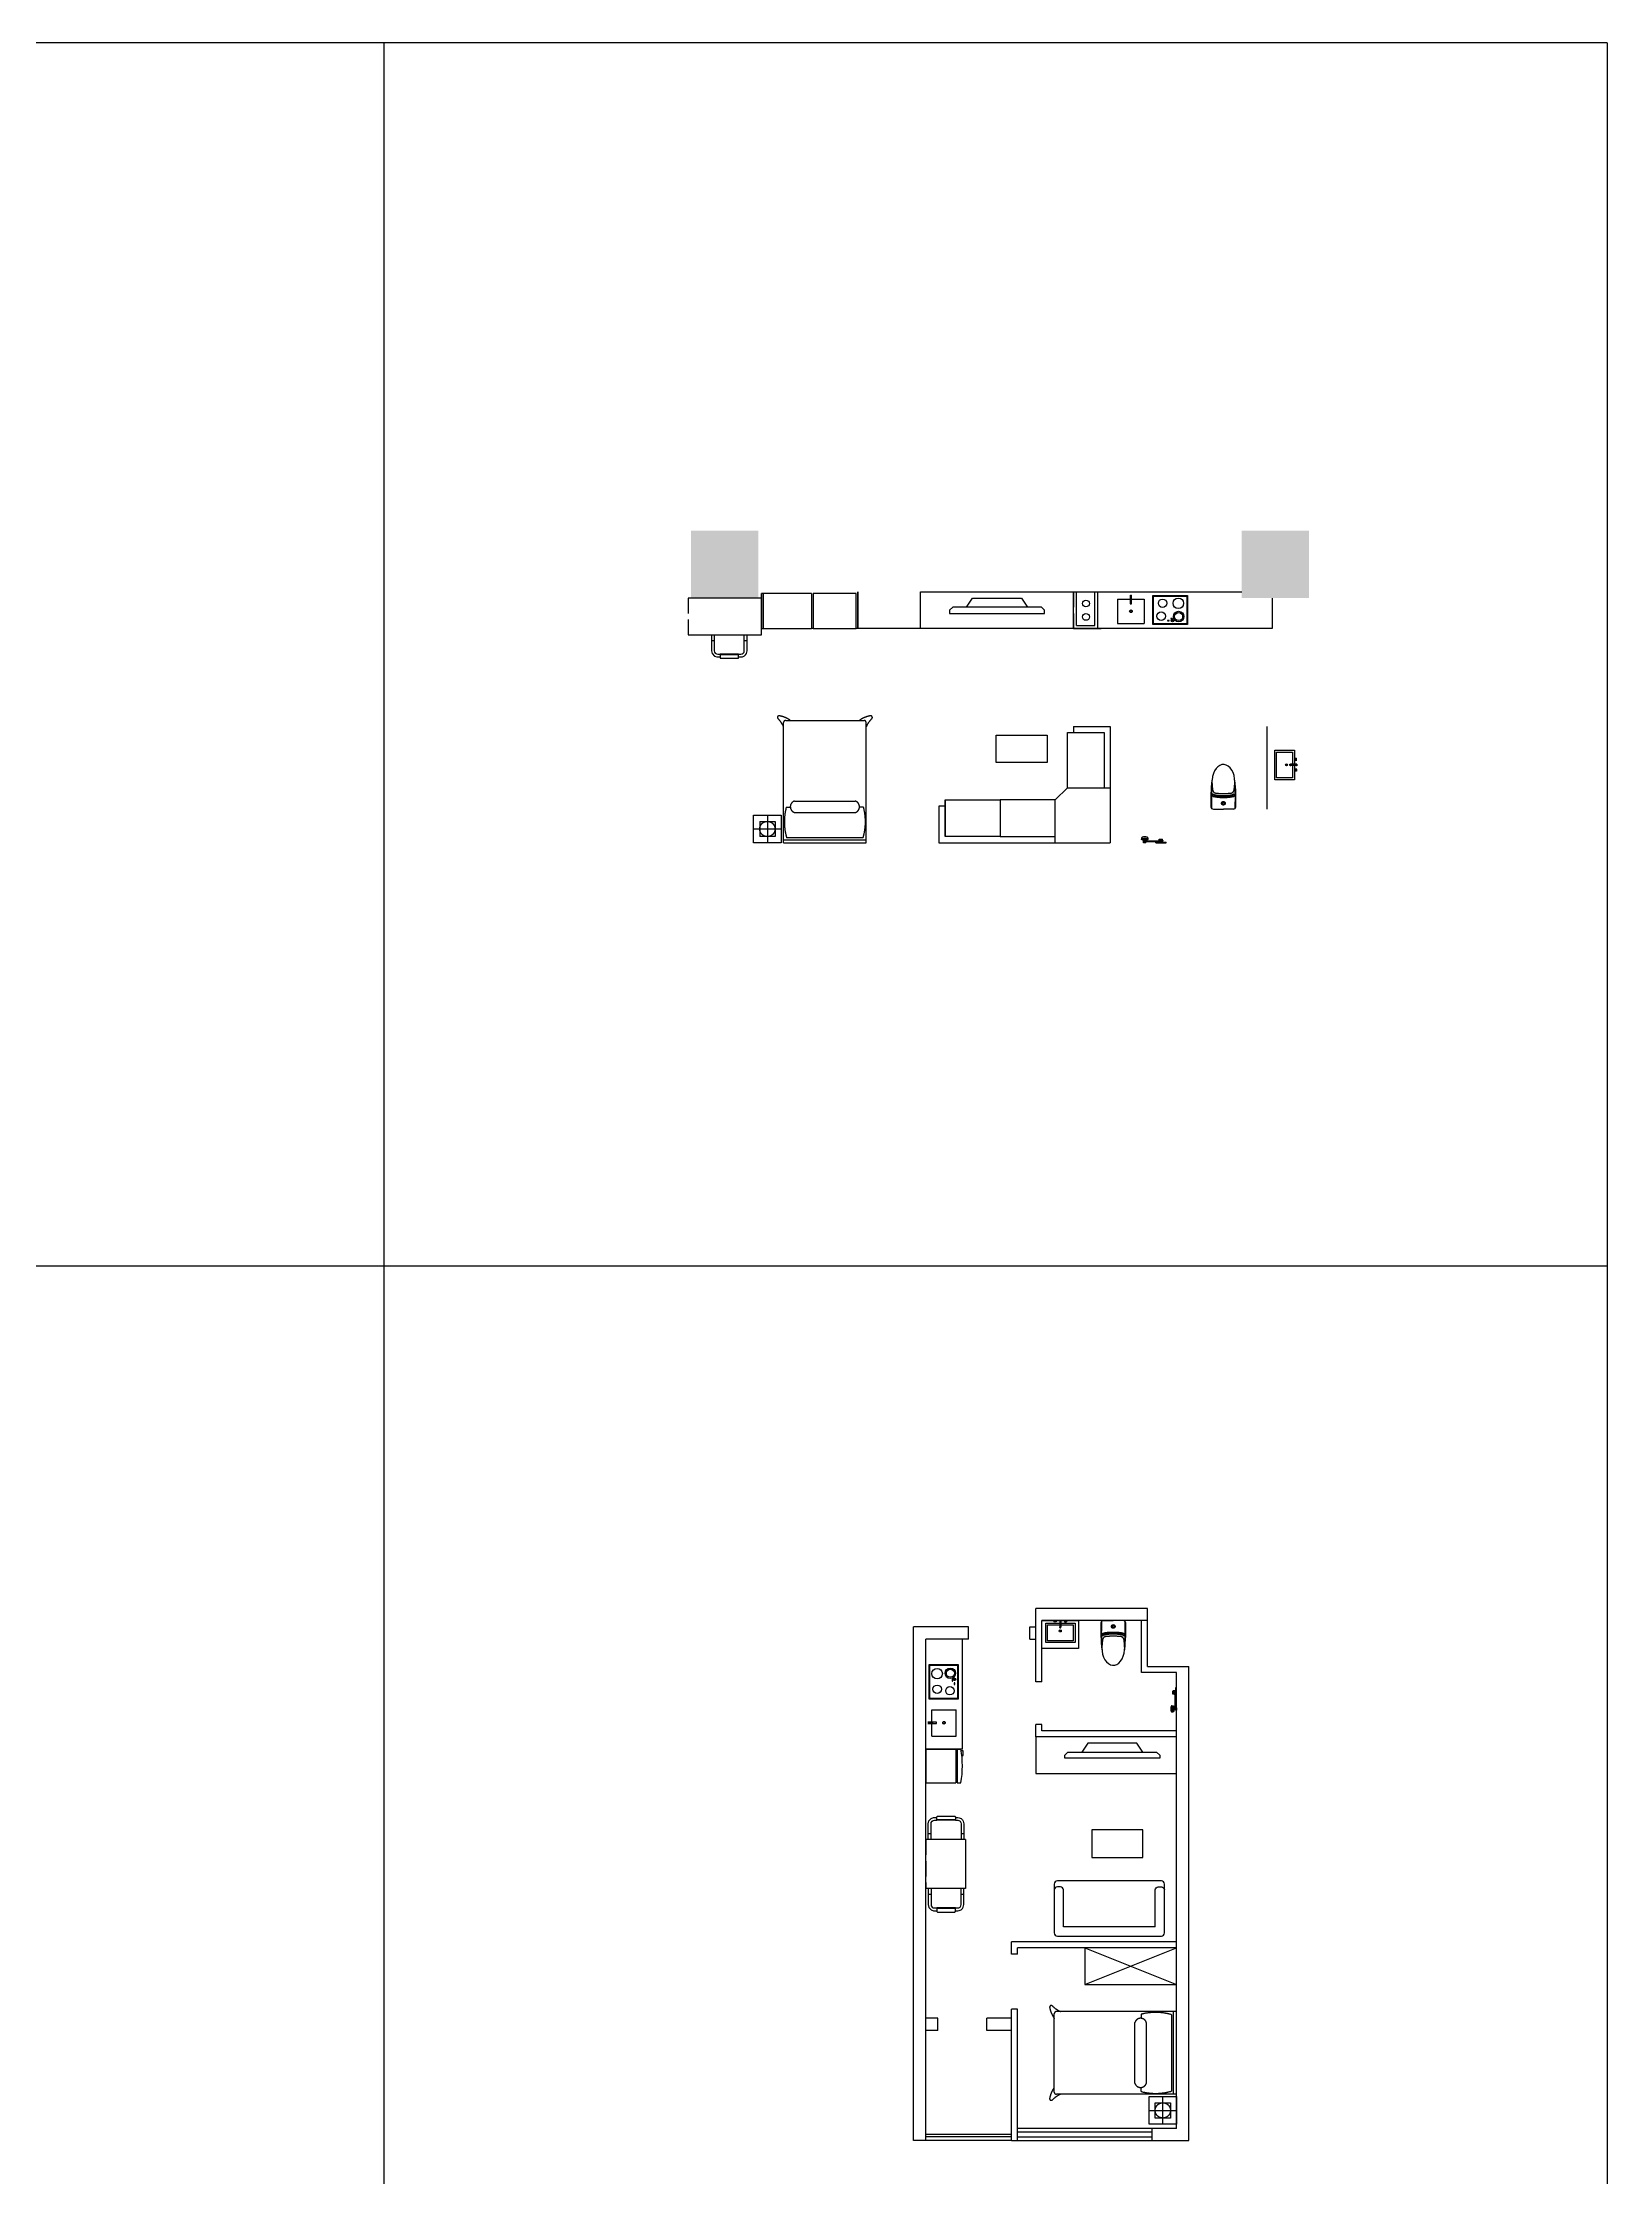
# Model space of a CAD drawing. Extents: x 64524 to 106254978, y -22354 to 20449254.
# Drawn here: x 106229403 to 106254978, y 19852318 to 19887214 of the extents above; entities that cross this region are included whole.
import ezdxf

# ---------------------------------------------------------------- set-up
doc = ezdxf.new("R2010")
doc.units = 0
doc.header["$LTSCALE"] = 1000
doc.header["$MEASUREMENT"] = 0
doc.linetypes.add('DASH', pattern=[0.35, 0.25, -0.1])
doc.layers.get('0').update_dxf_attribs({"color": 255, "linetype": 'CONTINUOUS'})
for name, color, linetype in [('B不可动建筑图层', 6, 'CONTINUOUS'), ('DOOR_FIRE_TEXT', 7, 'CONTINUOUS'), ('J家具', 4, 'CONTINUOUS'), ('K可动模块', 4, 'CONTINUOUS'), ('家具', 134, 'DASH'), ('平面家具', 134, 'DASH')]:
    doc.layers.add(name, color=color, linetype=linetype)
doc.styles.add('DIM_FONT', font='', dxfattribs={"width": 0.8})
doc.styles.add('ROMANS', font='romans.shx', dxfattribs={"width": 0.5})
doc.styles.get("Standard").update_dxf_attribs({"font": '', "width": 0.75})
doc.styles.get('DIM_FONT').set_extended_font_data('FangSong_GB2312')
doc.styles.get('Standard').set_extended_font_data('FangSong_GB2312')

# ---------------------------------------------------------------- blocks, each defined once
blk = doc.blocks.new('dbxc')
for p, q in [((2875121, -626154), (2875121, -625554)), ((2875171, -626104), (2875171, -625554)), ((2875471, -626104), (2875471, -625554)), ((2875521, -626154), (2875521, -625554)), ((2875521, -626154), (2875221, -626154))]:
    blk.add_line(p, q)
at = {"ltscale": 10}
for p, q in [((2875521, -626154), (2875121, -626154)), ((2875471, -626104), (2875171, -626104))]:
    blk.add_line(p, q, dxfattribs=at)
blk = doc.blocks.new('bingxiang1')
for p, q in [((550, 0), (0, 0)), ((0, 0), (0, -495)), ((550, 0), (550, -495)), ((550, -495), (0, -495)), ((550, -516), (0, -516)), ((0, -516), (0, -577)), ((27, -495), (27, -516)), ((446, -591), (446, -612)), ((446, -612), (523, -612)), ((523, -495), (523, -516)), ((523, -612), (523, -581)), ((550, -516), (550, -577))]:
    blk.add_line(p, q)
blk.add_arc((275, 1056), 1656, 260.4416, 279.5584)
blk = doc.blocks.new('床')
at = {"layer": 'J家具', "linetype": 'DASH', "ltscale": 150}
for p, q in [((106061900, 19878614), (106061900, 19877709)), ((106063250, 19878614), (106061900, 19878614)), ((106063250, 19878564), (106061900, 19878564)), ((106063250, 19878614), (106063250, 19877930)), ((106063290, 19878164), (106063290, 19878614)), ((106063290, 19878614), (106063740, 19878614)), ((106063740, 19878614), (106063740, 19878164)), ((106063250, 19877930), (106063250, 19876716)), ((106063740, 19878164), (106063290, 19878164)), ((106061900, 19877714), (106061900, 19876716)), ((106061900, 19876716), (106061900, 19876649)), ((106062010, 19876614), (106061935, 19876614)), ((106063140, 19876614), (106062010, 19876614)), ((106063215, 19876614), (106063140, 19876614)), ((106063250, 19876716), (106063250, 19876649))]:
    blk.add_line(p, q, dxfattribs=at)
at = {"layer": 'J家具', "color": 251, "linetype": 'DASH', "ltscale": 150}
for p, q in [((106063515, 19878164), (106063515, 19878614)), ((106061950, 19878533), (106063200, 19878533)), ((106063740, 19878389), (106063290, 19878389)), ((106063390, 19878264), (106063390, 19878514)), ((106063390, 19878514), (106063640, 19878514)), ((106063640, 19878264), (106063390, 19878264)), ((106063640, 19878514), (106063640, 19878264)), ((106061943, 19878035), (106062010, 19878035)), ((106063072, 19878120), (106062078, 19878120)), ((106062169, 19877932), (106062078, 19877932)), ((106063072, 19877932), (106062078, 19877932)), ((106063207, 19878035), (106063140, 19878035))]:
    blk.add_line(p, q, dxfattribs=at)
blk.add_circle((106063515, 19878389), 125, dxfattribs=at)
for centre, radius, start, end in [((106062849, 19878271), 936, 163.7614, 194.6385), ((106062301, 19878271), 936, 345.3615, 16.2386), ((106062108, 19878026), 98.8, 107.9551, 252.0449), ((106063041, 19878026), 98.8, 287.9551, 72.0449)]:
    blk.add_arc(centre, radius, start, end, dxfattribs=at)
at = {"layer": 'J家具', "linetype": 'DASH', "ltscale": 150}
for centre, radius, start, end in [((106061826, 19876565), 26.4, 134.4254, 280.1236), ((106061501, 19876896), 437, 314.4254, 335.7104), ((106061751, 19876985), 453, 280.1236, 304.9237), ((106061935, 19876649), 35, 180, 270), ((106061935, 19876649), 35, 180, 270), ((106063399, 19876985), 453, 235.0763, 259.8764), ((106063215, 19876649), 35, 270, 0), ((106063215, 19876649), 35, 270, 0), ((106063649, 19876896), 437, 204.2896, 225.5746), ((106063324, 19876565), 26.4, 259.8764, 45.5746)]:
    blk.add_arc(centre, radius, start, end, dxfattribs=at)
blk = doc.blocks.new('厨具')
at = {"layer": 'J家具'}
for p, q in [((106067612, 19875019, -1), (106067623, 19875008, 3)), ((106067854, 19874956, 1), (106067854, 19874964, 1)), ((106067868, 19874921, 1), (106067868, 19874929, 1)), ((106067925, 19874956, 1), (106067925, 19874964, 1)), ((106068177, 19875019, -1), (106068166, 19875008, 3)), ((106067623, 19874557, 3), (106067612, 19874546, 0)), ((106068177, 19874546, 0), (106068166, 19874557, 3))]:
    blk.add_line(p, q, dxfattribs=at)
at = {"layer": 'J家具', "elevation": 1}
for points in [[(106067842, 19874956), (106067866, 19874956, 0.414214), (106067869, 19874959), (106067869, 19874961, 0.414214), (106067866, 19874964), (106067842, 19874964, 0.414214), (106067840, 19874961), (106067840, 19874959, 0.414214)], [(106067856, 19874921), (106067880, 19874921, 0.414214), (106067883, 19874924), (106067883, 19874926, 0.414214), (106067880, 19874929), (106067856, 19874929, 0.414214), (106067853, 19874926), (106067853, 19874924, 0.414214)], [(106067913, 19874956), (106067937, 19874956, 0.414214), (106067940, 19874959), (106067940, 19874961, 0.414214), (106067937, 19874964), (106067913, 19874964, 0.414214), (106067910, 19874961), (106067910, 19874959, 0.414214)]]:
    blk.add_lwpolyline(points, format="xyb", close=True, dxfattribs=at)
at = {"layer": 'J家具', "elevation": -1}
for points in [[(106068781, 19874586), (106068781, 19874986), (106068350, 19874986)], [(106068781, 19874586), (106068350, 19874586), (106068350, 19874986)], [(106068576, 19874667), (106068554, 19874667), (106068554, 19874666)], [(106068554, 19874667), (106068554, 19874666)], [(106068554, 19874666), (106068554, 19874525)], [(106068576, 19874667), (106068577, 19874667), (106068577, 19874666)], [(106068577, 19874525), (106068577, 19874666)]]:
    blk.add_lwpolyline(points, dxfattribs=at)
for points in [[(106068586, 19874787), (106068584, 19874779), (106068579, 19874772), (106068575, 19874769), (106068570, 19874766), (106068565, 19874766), (106068561, 19874766), (106068556, 19874768), (106068552, 19874770), (106068549, 19874774), (106068546, 19874779), (106068545, 19874787), (106068546, 19874794), (106068550, 19874801), (106068557, 19874805), (106068565, 19874807), (106068573, 19874805), (106068579, 19874801), (106068584, 19874794)], [(106068582, 19874787), (106068579, 19874778), (106068574, 19874772), (106068565, 19874770), (106068557, 19874772), (106068550, 19874778), (106068548, 19874787), (106068550, 19874794), (106068557, 19874801), (106068565, 19874803), (106068574, 19874801), (106068579, 19874794)], [(106068557, 19874604), (106068557, 19874527), (106068573, 19874527), (106068573, 19874604)]]:
    blk.add_lwpolyline(points, close=True, dxfattribs=at)
at = {"layer": 'J家具'}
for centre, radius in [((106067755, 19874891, 611), 86.2), ((106067761, 19874675, 611), 86.2), ((106067755, 19874891, 611), 65.5), ((106067855, 19874961, 1), 20.3), ((106067855, 19874961, 1), 17.5), ((106068017, 19874675, 611), 69.4), ((106068040, 19874884, 611), 69.4)]:
    blk.add_circle(centre, radius, dxfattribs=at)
for points in [[(106067612, 19875019, -1), (106068177, 19875019, -1), (106068177, 19874546, 0), (106067612, 19874546, 0)], [(106067623, 19875008, 3), (106068166, 19875008, 1), (106068166, 19874557, 1), (106067623, 19874557, 3)]]:
    blk.add_3dface(points, dxfattribs=at)
at = {"layer": 'J家具', "char_height": 9.2, "width": 11.96, "attachment_point": 3, "rotation": 180, "style": 'ROMANS'}
for s, insert in [('-', (106067845, 19874955, 1)), ('+', (106067858, 19874955, 1)), ('-', (106067858, 19874921, 1)), ('+', (106067872, 19874921, 1)), ('-', (106067915, 19874955, 1)), ('+', (106067929, 19874955, 1))]:
    blk.add_mtext(s, dxfattribs=dict(at, insert=insert))
blk = doc.blocks.new('马桶')
at = {"layer": 'J家具'}
for p in [(106068925, 19878064), (106069252, 19878064)]:
    blk.add_line(p, (106069088, 19878064), dxfattribs=at)
at = {"layer": 'J家具', "color": 251, "linetype": 'DASH', "ltscale": 150}
for radius in [29.6, 16.1]:
    blk.add_circle((106069088, 19877968), radius, dxfattribs=at)
at = {"layer": 'J家具'}
for centre, radius, start, end in [((106071460, 19877909), 2577, 177.4001, 187.1336), ((106068925, 19878024), 40, 90, 177.4001), ((106069252, 19878024), 40, 2.5999, 90), ((106066717, 19877909), 2577, 352.8664, 2.5999)]:
    blk.add_arc(centre, radius, start, end, dxfattribs=at)
at = {"layer": 'J家具', "color": 251, "linetype": 'DASH', "ltscale": 150}
for centre, radius, start, end in [((106073205, 19877867), 4312, 177.5288, 183.6994), ((106068912, 19877862), 18.8, 174.0685, 287.6407), ((106068910, 19877871), 18.2, 203.5276, 286.6187), ((106069065, 19877270), 602, 87.7467, 104.3815), ((106069065, 19877270), 592, 87.7467, 104.3815), ((106069065, 19877290), 552, 87.5425, 104.3815), ((106069112, 19877270), 602, 75.6185, 92.2533), ((106069112, 19877290), 552, 75.6185, 92.4575), ((106069112, 19877270), 592, 75.6185, 92.2533), ((106069265, 19877862), 18.8, 252.3593, 5.9315), ((106069267, 19877871), 18.2, 253.3813, 336.4724), ((106064972, 19877867), 4312, 356.3006, 2.4712), ((106068916, 19877846), 24.1, 198.0596, 297.7967), ((106070002, 19877595), 1100, 171.703, 180.3481), ((106068973, 19877743), 60, 95.3921, 169.5299), ((106069097, 19876431), 1378, 90.3409, 95.3921), ((106069080, 19876431), 1378, 84.6079, 89.6591), ((106069204, 19877743), 60, 10.4701, 84.6079), ((106069260, 19877846), 24.1, 242.2033, 341.9404), ((106068175, 19877595), 1100, 359.6519, 8.297)]:
    blk.add_arc(centre, radius, start, end, dxfattribs=at)
at = {"layer": 'J家具'}
blk.add_ellipse((106069088, 19877623), major_axis=(0, 289), ratio=0.648116, start_param=1.570796, end_param=4.592942, dxfattribs=at)
blk = doc.blocks.new('淋浴')
at = {"layer": 'J家具', "linetype": 'DASH', "ltscale": 150, "extrusion": (-1.36181e-08, 7.05684e-19, 1)}
for p, q in [((106067686, 19878614, 0), (106067686, 19878604, 0)), ((106067856, 19878614, 0), (106067686, 19878614, 0)), ((106067856, 19878604, 0), (106067686, 19878604, 0)), ((106067739, 19878612, 0), (106067741, 19878614, 0)), ((106067739, 19878612, 0), (106067739, 19878575, 0)), ((106067741, 19878573, 0), (106067739, 19878575, 0)), ((106067801, 19878614, 0), (106067741, 19878614, 0)), ((106067801, 19878573, 0), (106067741, 19878573, 0)), ((106067744, 19878591, 0), (106067743, 19878590, 0)), ((106067743, 19878590, 0), (106067743, 19878556, 0)), ((106067744, 19878555, 0), (106067743, 19878556, 0)), ((106067797, 19878591, 0), (106067744, 19878591, 0)), ((106067797, 19878555, 0), (106067744, 19878555, 0)), ((106067745, 19878591, 0), (106067745, 19878602, 0)), ((106067755, 19878590, 0), (106067756, 19878591, 0)), ((106067755, 19878590, 0), (106067755, 19878562, 0)), ((106067756, 19878561, 0), (106067755, 19878562, 0)), ((106067785, 19878591, 0), (106067756, 19878591, 0)), ((106067785, 19878561, 0), (106067756, 19878561, 0)), ((106067757, 19878593, 0), (106067757, 19878602, 0)), ((106067784, 19878593, 0), (106067757, 19878593, 0)), ((106067758, 19878591, 0), (106067758, 19878593, 0)), ((106067783, 19878591, 0), (106067783, 19878593, 0)), ((106067784, 19878593, 0), (106067784, 19878602, 0)), ((106067785, 19878591, 0), (106067786, 19878590, 0)), ((106067786, 19878562, 0), (106067785, 19878561, 0)), ((106067786, 19878590, 0), (106067786, 19878562, 0)), ((106067796, 19878591, 0), (106067796, 19878602, 0)), ((106067797, 19878591, 0), (106067798, 19878590, 0)), ((106067798, 19878556, 0), (106067797, 19878555, 0)), ((106067798, 19878590, 0), (106067798, 19878556, 0)), ((106067801, 19878614, 0), (106067803, 19878612, 0)), ((106067803, 19878575, 0), (106067801, 19878573, 0)), ((106067803, 19878612, 0), (106067803, 19878575, 0)), ((106067856, 19878614, 0), (106067856, 19878604, 0))]:
    blk.add_line(p, q, dxfattribs=at)
at = {"layer": 'J家具', "linetype": 'DASH', "ltscale": 150, "extrusion": (-1.36181e-08, 7.05684e-19, 1), "elevation": -1}
for points in [[(106067856, 19878604), (106067792, 19878602), (106067737, 19878602), (106067686, 19878604)], [(106067803, 19878597), (106068022, 19878597)], [(106067803, 19878587), (106068022, 19878587)], [(106067986, 19878534), (106067986, 19878557)], [(106068018, 19878614), (106068019, 19878574)], [(106068018, 19878614), (106068055, 19878614)], [(106068022, 19878597), (106068022, 19878572)], [(106068027, 19878564), (106068025, 19878562)], [(106068046, 19878564), (106068048, 19878562)], [(106068050, 19878597), (106068050, 19878572)], [(106068055, 19878614), (106068054, 19878574)], [(106068086, 19878534), (106068086, 19878557)]]:
    blk.add_lwpolyline(points, dxfattribs=at)
at = {"layer": 'J家具', "linetype": 'DASH', "ltscale": 150, "extrusion": (-1.36181e-08, 7.05684e-19, 1)}
for centre, radius, start, end in [((106068036, 19878574, -1), 17.3, 180, 227.216), ((106068036, 19878574, -1), 15.3, 312.784, 227.216), ((106068036, 19878574, -1), 14.3, 312.784, 227.216), ((106068036, 19878597, -1), 14, 357.7558, 180), ((106068036, 19878574, -1), 17.3, 312.784, 0)]:
    blk.add_arc(centre, radius, start, end, dxfattribs=at)
for centre, start_param, end_param in [((106068036, 19878557, 0), 4.712389, 10.995574), ((106068036, 19878534, 0), 0, 3.141593)]:
    blk.add_ellipse(centre, major_axis=(-50, 0, 0), ratio=0.298895, start_param=start_param, end_param=end_param, dxfattribs=at)
at = {"layer": 'J家具', "linetype": 'DASH', "ltscale": 150, "extrusion": (1.36181e-08, -7.05684e-19, -1)}
blk.add_ellipse((106068036, 19878558, 0), major_axis=(-42.9, 0, 0), ratio=0.257242, start_param=-1.570796, end_param=4.712389, dxfattribs=at)
blk = doc.blocks.new('台盆')
at = {"layer": 'J家具', "extrusion": (-7.05685e-19, -1.36181e-08, 1)}
for p, q in [((106070284, 19877492, 0), (106070268, 19877492, 0)), ((106070268, 19877457, 0), (106070268, 19877492, 0)), ((106070284, 19877457, 0), (106070284, 19877492, 0)), ((106070177, 19877398, 0), (106070187, 19877399, 0)), ((106070177, 19877380, 0), (106070187, 19877379, 0)), ((106070281, 19877399, 0), (106070189, 19877399, 0)), ((106070281, 19877378, 0), (106070189, 19877378, 0)), ((106070284, 19877457, 0), (106070268, 19877457, 0)), ((106070284, 19877320, 0), (106070268, 19877320, 0)), ((106070268, 19877320, 0), (106070268, 19877286, 0)), ((106070284, 19877286, 0), (106070268, 19877286, 0)), ((106070281, 19877402, 0), (106070281, 19877375, 0)), ((106070288, 19877402, 0), (106070281, 19877402, 0)), ((106070288, 19877375, 0), (106070281, 19877375, 0)), ((106070288, 19877488, 0), (106070284, 19877488, 0)), ((106070288, 19877461, 0), (106070284, 19877461, 0)), ((106070284, 19877320, 0), (106070284, 19877286, 0)), ((106070288, 19877317, 0), (106070284, 19877317, 0)), ((106070288, 19877289, 0), (106070284, 19877289, 0)), ((106070285, 19877402, 0), (106070285, 19877375, 0)), ((106070288, 19877402, 0), (106070288, 19877375, 0))]:
    blk.add_line(p, q, dxfattribs=at)
at = {"layer": 'J家具', "extrusion": (-7.05685e-19, -1.36181e-08, 1), "elevation": 0}
for points in [[(106070249, 19877378), (106070249, 19877147), (106069930, 19877147), (106069930, 19877627), (106070249, 19877627), (106070249, 19877399)], [(106070219, 19877378), (106070219, 19877177), (106069960, 19877177), (106069960, 19877597), (106070219, 19877597), (106070219, 19877399)]]:
    blk.add_lwpolyline(points, dxfattribs=at)
at = {"layer": 'J家具', "extrusion": (-7.05685e-19, -1.36181e-08, 1)}
for radius in [16.9, 12.3, 10.3]:
    blk.add_circle((106070120, 19877389, 0), radius, dxfattribs=at)
for centre, radius, start, end in [((106070179, 19877389, 0), 8.91, 97.6621, 262.3376), ((106070189, 19877389, 0), 10.3, 89.9998, 269.9998)]:
    blk.add_arc(centre, radius, start, end, dxfattribs=at)
blk = doc.blocks.new('椅子')
at = {"layer": 'DOOR_FIRE_TEXT', "color": 4, "linetype": 'ByBlock', "extrusion": (7.05687e-19, 1.36181e-08, 1)}
for p, q in [((106083564, 19878808), (106083564, 19878546, 0)), ((106083564, 19878546, 0), (106083574, 19878501, 0)), ((106084135, 19878504, 0), (106084144, 19878546, 0)), ((106084144, 19878546, 0), (106084144, 19878808)), ((106083574, 19878501, 0), (106083611, 19878460, 0)), ((106083611, 19878460, 0), (106083649, 19878446, 0)), ((106083649, 19878446, 0), (106083703, 19878446, 0)), ((106083703, 19878446, 0), (106083703, 19878435, 0)), ((106083703, 19878435, 0), (106083706, 19878427, 0)), ((106083706, 19878427, 0), (106083713, 19878425, 0)), ((106083713, 19878425, 0), (106083996, 19878425, 0)), ((106083996, 19878425, 0), (106084003, 19878427, 0)), ((106084003, 19878427, 0), (106084006, 19878435, 0)), ((106084006, 19878435, 0), (106084006, 19878446, 0)), ((106084006, 19878446, 0), (106084044, 19878446, 0)), ((106084044, 19878446, 0), (106084070, 19878449, 0)), ((106084070, 19878449, 0), (106084101, 19878463, 0)), ((106084101, 19878463, 0), (106084121, 19878482, 0)), ((106084121, 19878482, 0), (106084135, 19878504, 0))]:
    blk.add_line(p, q, dxfattribs=at)
at = {"layer": 'K可动模块', "extrusion": (7.05687e-19, 1.36181e-08, 1)}
blk.add_line((106084006, 19878491, 0), (106083703, 19878491, 0), dxfattribs=at)
at = {"layer": 'K可动模块', "extrusion": (7.05687e-19, 1.36181e-08, 1), "elevation": 0}
for points in [[(106083609, 19878710), (106083564, 19878710)], [(106084144, 19878710), (106084099, 19878710)]]:
    blk.add_lwpolyline(points, dxfattribs=at)
for points in [[(106083609, 19878808), (106083609, 19878546, 0.414214), (106083664, 19878491), (106083703, 19878491)], [(106084006, 19878491), (106084044, 19878491, 0.414214), (106084099, 19878546), (106084099, 19878808)]]:
    blk.add_lwpolyline(points, format="xyb", dxfattribs=at)
blk.add_lwpolyline([(106083996, 19878481), (106083713, 19878481, 0.414214), (106083703, 19878471), (106083703, 19878435, 0.414214), (106083713, 19878425), (106083996, 19878425, 0.414214), (106084006, 19878435), (106084006, 19878471, 0.414214)], format="xyb", close=True, dxfattribs=at)
blk = doc.blocks.new('沙发')
at = {"layer": 'J家具', "extrusion": (1.12917e-07, -2.4151e-06, 1)}
blk.add_line((106086647, 19877458, 0), (106086647, 19875958, 0), dxfattribs=at)
at = {"layer": 'J家具', "extrusion": (1.12917e-07, -2.4151e-06, 1), "elevation": -36}
blk.add_lwpolyline([(106085947, 19877608, 0.414214), (106085897, 19877558), (106085897, 19875858, 0.414214), (106085947, 19875808), (106086747, 19875808, 0.414214), (106086797, 19875858), (106086797, 19877558, 0.414214), (106086747, 19877608)], format="xyb", close=True, dxfattribs=at)
at = {"layer": 'J家具', "extrusion": (1.12945e-07, 2.4151e-06, 1), "elevation": 60}
blk.add_lwpolyline([(106086647, 19877458), (106086044, 19877458, -0.414214), (106085994, 19877508), (106085994, 19877558, -0.414214), (106086044, 19877608)], format="xyb", dxfattribs=at)
at = {"layer": 'J家具'}
blk.add_lwpolyline([(106085063, 19876421), (106085512, 19876421), (106085512, 19877257), (106085063, 19877257)], close=True, dxfattribs=at)
at = {"layer": 'J家具', "extrusion": (1.12917e-07, -2.4151e-06, 1), "elevation": -36}
blk.add_lwpolyline([(106086647, 19875958), (106086044, 19875958, 0.414214), (106085994, 19875908), (106085994, 19875858, 0.414214), (106086044, 19875808)], format="xyb", dxfattribs=at)

msp = doc.modelspace()

# ---------------------------------------------------------------- linework, layer by layer
at = {"linetype": 'Continuous'}
for p, q in [((106254978, 19887214), (106054978, 19887214)), ((106234978, 19887214), (106234978, 19827214)), ((106254978, 19887214), (106254978, 19827214)), ((106254978, 19867214), (106054978, 19867214))]:
    msp.add_line(p, q, dxfattribs=at)
msp.add_line((106249502, 19877635), (106249202, 19877635))
at = {"layer": 'B不可动建筑图层', "color": 6}
for p, q in [((106245636, 19860418), (106245636, 19861618)), ((106247461, 19861618), (106245636, 19861618)), ((106247461, 19861418), (106247461, 19861618)), ((106244536, 19861318), (106243636, 19861318)), ((106243636, 19852918), (106243636, 19861318)), ((106244536, 19861118), (106243836, 19861118)), ((106243836, 19852918), (106243836, 19861118)), ((106244536, 19861118), (106244536, 19861318)), ((106245536, 19861318), (106245636, 19861318)), ((106245536, 19861118), (106245536, 19861318)), ((106245536, 19861118), (106245636, 19861118)), ((106245736, 19860418), (106245736, 19861418)), ((106247461, 19861418), (106245736, 19861418)), ((106247361, 19860568), (106247361, 19861418)), ((106247461, 19860668), (106247461, 19861418)), ((106245736, 19860418), (106245636, 19860418)), ((106247936, 19860568), (106247361, 19860568)), ((106247461, 19860668), (106248136, 19860668)), ((106247936, 19853118), (106247936, 19860568)), ((106248136, 19852918), (106248136, 19860668)), ((106245736, 19859718), (106245636, 19859718)), ((106245636, 19859518), (106245636, 19859718)), ((106245736, 19859618), (106245736, 19859718)), ((106247936, 19859518), (106245636, 19859518)), ((106247936, 19859618), (106245736, 19859618)), ((106245236, 19855968), (106245236, 19856168)), ((106247936, 19856168), (106245236, 19856168)), ((106245336, 19855968), (106245236, 19855968)), ((106245336, 19855968), (106245336, 19856068)), ((106247936, 19856068), (106245336, 19856068)), ((106244036, 19854918), (106243836, 19854918)), ((106244036, 19854718), (106244036, 19854918)), ((106244836, 19854718), (106244836, 19854918)), ((106245236, 19854918), (106244836, 19854918)), ((106245336, 19855068), (106245236, 19855068)), ((106245236, 19852918), (106245236, 19855068)), ((106245336, 19852918), (106245336, 19855068)), ((106244036, 19854718), (106243836, 19854718)), ((106245236, 19854718), (106244836, 19854718)), ((106247536, 19853118), (106245336, 19853118)), ((106247536, 19852918), (106247536, 19853118)), ((106247936, 19853118), (106247536, 19853118)), ((106243836, 19852918), (106243636, 19852918)), ((106245236, 19853018), (106243836, 19853018)), ((106245236, 19852978), (106243836, 19852978)), ((106245236, 19852918), (106243836, 19852918)), ((106245236, 19852918), (106245336, 19852918)), ((106247536, 19853058), (106245336, 19853058)), ((106245336, 19852978), (106247536, 19852978)), ((106245336, 19852918), (106247536, 19852918)), ((106247536, 19852918), (106248136, 19852918))]:
    msp.add_line(p, q, dxfattribs=at)
for centre in [(106246456, 19878046), (106246456, 19877826)]:
    msp.add_circle(centre, 55, dxfattribs=at)
for points in [[(106239999, 19878135), (106241099, 19878135), (106239999, 19879235), (106241099, 19879235)], [(106248999, 19878135), (106250099, 19878135), (106248999, 19879235), (106250099, 19879235)]]:
    msp.add_solid(points, dxfattribs=at)
at = {"layer": 'DOOR_FIRE_TEXT', "color": 4, "linetype": 'ByBlock', "extrusion": (7.05697e-19, 1.36181e-08, 1)}
for p, q in [((106240336, 19877535), (106240336, 19877273, 0)), ((106240916, 19877273, 0), (106240916, 19877535)), ((106240336, 19877273, 0), (106240345, 19877228, 0)), ((106240345, 19877228, 0), (106240383, 19877187, 0)), ((106240383, 19877187, 0), (106240421, 19877173, 0)), ((106240421, 19877173, 0), (106240474, 19877173, 0)), ((106240474, 19877173, 0), (106240474, 19877162, 0)), ((106240474, 19877162, 0), (106240477, 19877155, 0)), ((106240477, 19877155, 0), (106240484, 19877152, 0)), ((106240484, 19877152, 0), (106240768, 19877152, 0)), ((106240768, 19877152, 0), (106240775, 19877155, 0)), ((106240775, 19877155, 0), (106240778, 19877162, 0)), ((106240778, 19877162, 0), (106240778, 19877173, 0)), ((106240778, 19877173, 0), (106240816, 19877173, 0)), ((106240816, 19877173, 0), (106240842, 19877176, 0)), ((106240842, 19877176, 0), (106240873, 19877190, 0)), ((106240873, 19877190, 0), (106240892, 19877209, 0)), ((106240892, 19877209, 0), (106240906, 19877231, 0)), ((106240906, 19877231, 0), (106240916, 19877273, 0))]:
    msp.add_line(p, q, dxfattribs=at)
at = {"layer": 'J家具', "linetype": 'DASH', "ltscale": 150}
for p, q in [((106241972, 19878210), (106241152, 19878210)), ((106241152, 19878210), (106241152, 19877635)), ((106241152, 19877635), (106241152, 19878210)), ((106241177, 19878210), (106241177, 19877635)), ((106241972, 19878210), (106241972, 19877635)), ((106242702, 19878210), (106241997, 19878210)), ((106241997, 19878210), (106241997, 19877635)), ((106242702, 19877635), (106242702, 19878210)), ((106242727, 19877635), (106242727, 19878235)), ((106242727, 19878235), (106242727, 19877635)), ((106243752, 19878235, 0), (106246252, 19878235, 0)), ((106243752, 19877635, 0), (106243752, 19878235, 0)), ((106241152, 19878135), (106239952, 19878135)), ((106241152, 19877535), (106241152, 19878135)), ((106244277, 19877985, 0), (106244227, 19877935, 0)), ((106244227, 19877935, 0), (106244227, 19877885, 0)), ((106244227, 19877885, 0), (106245777, 19877885, 0)), ((106245727, 19877985, 0), (106244277, 19877985, 0)), ((106244502, 19877985, 0), (106244602, 19878135, 0)), ((106245502, 19877985, 0), (106244502, 19877985, 0)), ((106244602, 19878135, 0), (106245402, 19878135, 0)), ((106245402, 19878135, 0), (106245502, 19877985, 0)), ((106245777, 19877935, 0), (106245727, 19877985, 0)), ((106245777, 19877885, 0), (106245777, 19877935, 0)), ((106239952, 19877535), (106241152, 19877535)), ((106241152, 19877635), (106241972, 19877635)), ((106241152, 19877635), (106241177, 19877635)), ((106241997, 19877635), (106241972, 19877635)), ((106241997, 19877635), (106242702, 19877635)), ((106242727, 19877635), (106242702, 19877635)), ((106243902, 19877635, 0), (106242727, 19877635)), ((106246252, 19877635, 0), (106243752, 19877635, 0)), ((106241513, 19876032), (106241513, 19876100)), ((106241548, 19876135), (106241624, 19876135)), ((106241624, 19876135), (106242753, 19876135)), ((106242753, 19876135), (106242828, 19876135)), ((106242863, 19876032), (106242863, 19876100)), ((106241513, 19874818), (106241513, 19876032)), ((106242863, 19875035), (106242863, 19876032)), ((106246152, 19875935), (106246752, 19875935)), ((106246152, 19875035), (106246152, 19875935)), ((106246252, 19876035), (106246852, 19876035)), ((106246252, 19876035), (106246252, 19875935)), ((106246752, 19875935), (106246752, 19875035)), ((106246852, 19876035), (106246852, 19874135)), ((106241513, 19874135), (106241513, 19874818)), ((106242863, 19874135), (106242863, 19875040)), ((106244052, 19874735), (106244052, 19874135)), ((106244152, 19874735), (106244052, 19874735)), ((106244152, 19874835), (106245052, 19874835)), ((106244152, 19874235), (106244152, 19874835)), ((106244152, 19874835), (106244152, 19874235)), ((106244152, 19874835), (106244152, 19874835)), ((106245952, 19874835), (106245052, 19874835)), ((106245052, 19874835), (106245052, 19874235)), ((106245952, 19874835), (106246152, 19875035)), ((106245952, 19874135), (106245952, 19874835)), ((106246152, 19875035), (106246852, 19875035)), ((106241023, 19874135), (106241023, 19874585)), ((106241023, 19874585), (106241473, 19874585)), ((106241473, 19874585), (106241473, 19874135)), ((106241473, 19874135), (106241023, 19874135)), ((106241513, 19874185), (106242863, 19874185)), ((106241513, 19874135), (106242863, 19874135)), ((106244052, 19874135), (106246852, 19874135)), ((106245052, 19874235), (106244152, 19874235)), ((106244152, 19874235), (106244152, 19874235)), ((106245052, 19874235), (106245952, 19874235)), ((106245636, 19859518), (106245636, 19858918)), ((106246486, 19859418), (106246386, 19859268)), ((106247286, 19859418), (106246486, 19859418)), ((106247386, 19859268), (106247286, 19859418)), ((106247936, 19858918), (106247936, 19859518)), ((106246111, 19859218), (106246161, 19859268)), ((106246111, 19859168), (106246111, 19859218)), ((106247661, 19859168), (106246111, 19859168)), ((106246161, 19859268), (106247611, 19859268)), ((106246386, 19859268), (106247386, 19859268)), ((106247611, 19859268), (106247661, 19859218)), ((106247661, 19859218), (106247661, 19859168)), ((106245636, 19858918), (106247936, 19858918))]:
    msp.add_line(p, q, dxfattribs=at)
at = {"layer": 'J家具'}
for p, q in [((106247549, 19878178), (106247560, 19878167, 3)), ((106248103, 19878167, 3), (106248114, 19878178)), ((106247549, 19877705, -1), (106247560, 19877716, 3)), ((106247801, 19877768, 1), (106247801, 19877760, 1)), ((106247858, 19877803, 1), (106247858, 19877795, 1)), ((106247871, 19877768, 1), (106247871, 19877760, 1)), ((106248114, 19877705, -1), (106248103, 19877716, 3)), ((106249413, 19876035), (106249413, 19874685)), ((106248538, 19874685), (106248702, 19874685)), ((106248865, 19874685), (106248702, 19874685)), ((106244436, 19859318), (106244436, 19861118)), ((106244436, 19859318), (106243836, 19859318)), ((106244486, 19857838), (106243836, 19857838)), ((106244486, 19857838), (106244486, 19857038)), ((106244486, 19857038), (106243836, 19857038))]:
    msp.add_line(p, q, dxfattribs=at)
at = {"layer": 'J家具', "extrusion": (-7.05695e-19, -1.36181e-08, 1)}
for p, q in [((106249791, 19875417, 0), (106249801, 19875418, 0)), ((106249791, 19875399, 0), (106249801, 19875398, 0)), ((106249895, 19875418, 0), (106249802, 19875418, 0)), ((106249895, 19875398, 0), (106249802, 19875398, 0)), ((106249898, 19875511, 0), (106249881, 19875511, 0)), ((106249881, 19875477, 0), (106249881, 19875511, 0)), ((106249898, 19875477, 0), (106249881, 19875477, 0)), ((106249895, 19875422, 0), (106249895, 19875394, 0)), ((106249902, 19875422, 0), (106249895, 19875422, 0)), ((106249898, 19875477, 0), (106249898, 19875511, 0)), ((106249902, 19875507, 0), (106249898, 19875507, 0)), ((106249902, 19875480, 0), (106249898, 19875480, 0)), ((106249898, 19875422, 0), (106249898, 19875394, 0)), ((106249902, 19875422, 0), (106249902, 19875394, 0)), ((106249898, 19875339, 0), (106249881, 19875339, 0)), ((106249881, 19875339, 0), (106249881, 19875305, 0)), ((106249898, 19875305, 0), (106249881, 19875305, 0)), ((106249902, 19875394, 0), (106249895, 19875394, 0)), ((106249898, 19875339, 0), (106249898, 19875305, 0)), ((106249902, 19875336, 0), (106249898, 19875336, 0)), ((106249902, 19875309, 0), (106249898, 19875309, 0))]:
    msp.add_line(p, q, dxfattribs=at)
at = {"layer": 'J家具', "color": 251, "linetype": 'DASH', "ltscale": 150}
for p, q in [((106241557, 19874714), (106241624, 19874714)), ((106241692, 19874817), (106242685, 19874817)), ((106242594, 19874817), (106242685, 19874817)), ((106242820, 19874714), (106242753, 19874714)), ((106241023, 19874360), (106241473, 19874360)), ((106241123, 19874485), (106241373, 19874485)), ((106241123, 19874485), (106241123, 19874235)), ((106241248, 19874585), (106241248, 19874135)), ((106241373, 19874485), (106241373, 19874235)), ((106241692, 19874629), (106242685, 19874629)), ((106241373, 19874235), (106241123, 19874235)), ((106242813, 19874216), (106241563, 19874216))]:
    msp.add_line(p, q, dxfattribs=at)
at = {"layer": 'J家具', "linetype": 'DASH', "ltscale": 150, "extrusion": (1.36181e-08, -7.05693e-19, 1)}
for p, q in [((106247596, 19874135, 0), (106247596, 19874145, 0)), ((106247596, 19874145, 0), (106247766, 19874145, 0)), ((106247596, 19874135, 0), (106247766, 19874135, 0)), ((106247649, 19874174, 0), (106247651, 19874176, 0)), ((106247649, 19874137, 0), (106247649, 19874174, 0)), ((106247651, 19874135, 0), (106247649, 19874137, 0)), ((106247651, 19874176, 0), (106247711, 19874176, 0)), ((106247651, 19874135, 0), (106247711, 19874135, 0)), ((106247654, 19874193, 0), (106247655, 19874194, 0)), ((106247654, 19874159, 0), (106247654, 19874193, 0)), ((106247655, 19874158, 0), (106247654, 19874159, 0)), ((106247655, 19874194, 0), (106247708, 19874194, 0)), ((106247655, 19874158, 0), (106247708, 19874158, 0)), ((106247656, 19874158, 0), (106247656, 19874147, 0)), ((106247666, 19874187, 0), (106247667, 19874188, 0)), ((106247666, 19874159, 0), (106247666, 19874187, 0)), ((106247667, 19874158, 0), (106247666, 19874159, 0)), ((106247667, 19874188, 0), (106247696, 19874188, 0)), ((106247667, 19874158, 0), (106247696, 19874158, 0)), ((106247668, 19874156, 0), (106247695, 19874156, 0)), ((106247668, 19874156, 0), (106247668, 19874147, 0)), ((106247669, 19874158, 0), (106247669, 19874156, 0)), ((106247694, 19874158, 0), (106247694, 19874156, 0)), ((106247695, 19874156, 0), (106247695, 19874147, 0)), ((106247696, 19874188, 0), (106247697, 19874187, 0)), ((106247697, 19874159, 0), (106247696, 19874158, 0)), ((106247697, 19874159, 0), (106247697, 19874187, 0)), ((106247707, 19874158, 0), (106247707, 19874147, 0)), ((106247708, 19874194, 0), (106247709, 19874193, 0)), ((106247708, 19874158, 0), (106247709, 19874159, 0)), ((106247709, 19874159, 0), (106247709, 19874193, 0)), ((106247711, 19874176, 0), (106247713, 19874174, 0)), ((106247713, 19874137, 0), (106247711, 19874135, 0)), ((106247713, 19874137, 0), (106247713, 19874174, 0)), ((106247766, 19874135, 0), (106247766, 19874145, 0))]:
    msp.add_line(p, q, dxfattribs=at)
at = {"layer": 'J家具', "color": 251, "ltscale": 150}
for p, q in [((106246436, 19855468), (106247936, 19856068)), ((106246436, 19856068), (106247936, 19855468))]:
    msp.add_line(p, q, dxfattribs=at)
at = {"layer": 'J家具', "linetype": 'DASH', "ltscale": 150}
msp.add_lwpolyline([(106249502, 19878135), (106249502, 19877635), (106246252, 19877635), (106246252, 19878235), (106249002, 19878235)], dxfattribs=at)
at = {"layer": 'J家具'}
for points in [[(106246974, 19878119), (106246974, 19877719), (106247406, 19877719)], [(106246974, 19878119), (106247406, 19878119), (106247406, 19877719)], [(106247178, 19878181), (106247178, 19878039)], [(106247179, 19878038), (106247178, 19878038), (106247178, 19878039)], [(106247179, 19878038), (106247202, 19878038), (106247202, 19878039)], [(106247202, 19878039), (106247202, 19878181)], [(106247202, 19878038), (106247202, 19878039)]]:
    msp.add_lwpolyline(points, dxfattribs=at)
for points in [[(106247169, 19877919), (106247172, 19877927), (106247176, 19877933), (106247181, 19877937), (106247185, 19877939), (106247190, 19877940), (106247195, 19877939), (106247199, 19877938), (106247203, 19877935), (106247206, 19877931), (106247209, 19877927), (106247211, 19877919), (106247209, 19877911), (106247205, 19877904), (106247198, 19877900), (106247190, 19877899), (106247183, 19877900), (106247176, 19877904), (106247172, 19877911)], [(106247174, 19877919), (106247176, 19877928), (106247182, 19877933), (106247190, 19877935), (106247198, 19877933), (106247205, 19877928), (106247207, 19877919), (106247205, 19877911), (106247198, 19877904), (106247190, 19877902), (106247182, 19877904), (106247176, 19877911)], [(106247198, 19878101), (106247198, 19878178), (106247183, 19878178), (106247183, 19878101)], [(106245736, 19861418), (106246336, 19861418), (106246336, 19860964), (106245736, 19860964)]]:
    msp.add_lwpolyline(points, close=True, dxfattribs=at)
at = {"layer": 'J家具', "elevation": 1}
for points in [[(106247813, 19877768), (106247789, 19877768, 0.414214), (106247786, 19877766), (106247786, 19877763, 0.414214), (106247789, 19877760), (106247813, 19877760, 0.414214), (106247815, 19877763), (106247815, 19877766, 0.414214)], [(106247870, 19877803), (106247846, 19877803, 0.414214), (106247843, 19877801), (106247843, 19877798, 0.414214), (106247846, 19877795), (106247870, 19877795, 0.414214), (106247872, 19877798), (106247872, 19877801, 0.414214)], [(106247883, 19877768), (106247859, 19877768, 0.414214), (106247857, 19877766), (106247857, 19877763, 0.414214), (106247859, 19877760), (106247883, 19877760, 0.414214), (106247886, 19877763), (106247886, 19877766, 0.414214)]]:
    msp.add_lwpolyline(points, format="xyb", close=True, dxfattribs=at)
at = {"layer": 'J家具', "linetype": 'DASH', "ltscale": 150}
msp.add_lwpolyline([(106244986, 19875447), (106244986, 19875896), (106245823, 19875896), (106245823, 19875447)], close=True, dxfattribs=at)
at = {"layer": 'J家具', "extrusion": (-7.05695e-19, -1.36181e-08, 1), "elevation": 0}
for points in [[(106249863, 19875398), (106249863, 19875166), (106249543, 19875166), (106249543, 19875646), (106249863, 19875646), (106249863, 19875418)], [(106249833, 19875398), (106249833, 19875196), (106249573, 19875196), (106249573, 19875616), (106249833, 19875616), (106249833, 19875418)]]:
    msp.add_lwpolyline(points, dxfattribs=at)
at = {"layer": 'J家具', "linetype": 'DASH', "ltscale": 150, "extrusion": (1.36181e-08, -7.05693e-19, 1), "elevation": 1}
for points in [[(106247366, 19874215), (106247366, 19874191)], [(106247397, 19874135), (106247398, 19874174)], [(106247434, 19874135), (106247397, 19874135)], [(106247402, 19874151), (106247402, 19874177)], [(106247406, 19874185), (106247404, 19874187)], [(106247425, 19874185), (106247427, 19874187)], [(106247430, 19874151), (106247430, 19874177)], [(106247649, 19874161), (106247430, 19874161)], [(106247649, 19874151), (106247430, 19874151)], [(106247434, 19874135), (106247433, 19874174)], [(106247466, 19874215), (106247466, 19874191)], [(106247596, 19874145), (106247660, 19874147), (106247715, 19874147), (106247766, 19874145)]]:
    msp.add_lwpolyline(points, dxfattribs=at)
at = {"layer": 'J家具', "linetype": 'Continuous'}
msp.add_lwpolyline([(106246436, 19855468), (106247936, 19855468), (106247936, 19856068), (106246436, 19856068)], close=True, dxfattribs=at)
at = {"layer": 'J家具'}
for centre, radius in [((106247686, 19877840, 611), 69.4), ((106247709, 19878049, 611), 69.4), ((106247965, 19878049, 611), 86.2), ((106247971, 19877833, 611), 86.2), ((106247971, 19877833, 611), 65.5), ((106247871, 19877764, 1), 20.3), ((106247871, 19877764, 1), 17.5)]:
    msp.add_circle(centre, radius, dxfattribs=at)
at = {"layer": 'J家具', "extrusion": (-7.05695e-19, -1.36181e-08, 1)}
for radius in [16.9, 12.3, 10.3]:
    msp.add_circle((106249734, 19875408, 0), radius, dxfattribs=at)
at = {"layer": 'J家具', "color": 251, "linetype": 'DASH', "ltscale": 150}
for centre, radius in [((106248702, 19874781), 29.6), ((106248702, 19874781), 16.1), ((106241248, 19874360), 125)]:
    msp.add_circle(centre, radius, dxfattribs=at)
at = {"layer": 'J家具', "linetype": 'DASH', "ltscale": 150}
for centre, radius, start, end in [((106241439, 19876183), 26.4, 79.8764, 225.5746), ((106241115, 19875852), 437, 24.2896, 45.5746), ((106241364, 19875764), 453, 55.0763, 79.8764), ((106241548, 19876100), 35, 90, 180), ((106241548, 19876100), 35, 90, 180), ((106243012, 19875764), 453, 100.1236, 124.9237), ((106242828, 19876100), 35, 0, 90), ((106242828, 19876100), 35, 0, 90), ((106243262, 19875852), 437, 134.4254, 155.7104), ((106242938, 19876183), 26.4, 314.4254, 100.1236)]:
    msp.add_arc(centre, radius, start, end, dxfattribs=at)
at = {"layer": 'J家具', "extrusion": (-7.05695e-19, -1.36181e-08, 1)}
for centre, radius, start, end in [((106249792, 19875408, 0), 8.91, 97.6621, 262.3376), ((106249802, 19875408, 0), 10.3, 89.9998, 269.9998)]:
    msp.add_arc(centre, radius, start, end, dxfattribs=at)
at = {"layer": 'J家具'}
for centre, radius, start, end in [((106251073, 19874840), 2577, 172.8664, 182.5999), ((106246331, 19874840), 2577, 357.4001, 7.1336), ((106248538, 19874725), 40, 182.5999, 270), ((106248865, 19874725), 40, 270, 357.4001)]:
    msp.add_arc(centre, radius, start, end, dxfattribs=at)
at = {"layer": 'J家具', "color": 251, "linetype": 'DASH', "ltscale": 150}
for centre, radius, start, end in [((106252818, 19874882), 4312, 176.3006, 182.4712), ((106249615, 19875153), 1100, 179.6519, 188.297), ((106247789, 19875153), 1100, 351.703, 0.3481), ((106244586, 19874882), 4312, 357.5288, 3.6994), ((106242462, 19874477), 936, 165.3615, 196.2386), ((106241722, 19874723), 98.8, 107.9551, 252.0449), ((106242655, 19874723), 98.8, 287.9551, 72.0449), ((106241915, 19874477), 936, 343.7614, 14.6385), ((106248530, 19874903), 24.1, 62.2033, 161.9404), ((106248526, 19874887), 18.8, 72.3593, 185.9315), ((106248524, 19874878), 18.2, 73.3813, 156.4724), ((106248586, 19875006), 60, 190.4701, 264.6079), ((106248678, 19875478), 602, 255.6185, 272.2533), ((106248678, 19875478), 592, 255.6185, 272.2533), ((106248678, 19875459), 552, 255.6185, 272.4575), ((106248710, 19876318), 1378, 264.6079, 269.6591), ((106248694, 19876318), 1378, 270.3409, 275.3921), ((106248726, 19875459), 552, 267.5425, 284.3815), ((106248726, 19875478), 592, 267.7467, 284.3815), ((106248726, 19875478), 602, 267.7467, 284.3815), ((106248818, 19875006), 60, 275.3921, 349.5299), ((106248874, 19874903), 24.1, 18.0596, 117.7967), ((106248878, 19874887), 18.8, 354.0685, 107.6407), ((106248880, 19874878), 18.2, 23.5276, 106.6187)]:
    msp.add_arc(centre, radius, start, end, dxfattribs=at)
at = {"layer": 'J家具', "linetype": 'DASH', "ltscale": 150, "extrusion": (1.36181e-08, -7.05693e-19, 1)}
for centre, radius, start, end in [((106247416, 19874174, 1), 17.3, 132.784, 180), ((106247416, 19874174, 1), 15.3, 132.784, 47.216), ((106247416, 19874174, 1), 14.3, 132.784, 47.216), ((106247416, 19874151, 1), 14, 177.7558, 0), ((106247416, 19874174, 1), 17.3, 0, 47.216)]:
    msp.add_arc(centre, radius, start, end, dxfattribs=at)
at = {"layer": 'J家具'}
msp.add_ellipse((106248702, 19875126), major_axis=(0, -289), ratio=0.648116, start_param=1.570796, end_param=4.592942, dxfattribs=at)
at = {"layer": 'J家具', "linetype": 'DASH', "ltscale": 150, "extrusion": (1.36181e-08, -7.05693e-19, 1)}
for centre, start_param, end_param in [((106247416, 19874215, 0), 0, 3.141593), ((106247416, 19874191, 0), 4.712389, 10.995574)]:
    msp.add_ellipse(centre, major_axis=(50, 0, 0), ratio=0.298895, start_param=start_param, end_param=end_param, dxfattribs=at)
at = {"layer": 'J家具', "linetype": 'DASH', "ltscale": 150, "extrusion": (-1.36181e-08, 7.05693e-19, -1)}
msp.add_ellipse((106247416, 19874191, 0), major_axis=(42.9, 0, 0), ratio=0.257242, start_param=-1.570796, end_param=4.712389, dxfattribs=at)
at = {"layer": 'J家具'}
for points in [[(106248114, 19877705, -1), (106247549, 19877705, -1), (106247549, 19878178), (106248114, 19878178)], [(106248103, 19877716, 3), (106247560, 19877716, 1), (106247560, 19878167, 1), (106248103, 19878167, 3)]]:
    msp.add_3dface(points, dxfattribs=at)
at = {"layer": 'K可动模块', "extrusion": (7.05697e-19, 1.36181e-08, 1)}
msp.add_line((106240778, 19877218, 0), (106240474, 19877218, 0), dxfattribs=at)
at = {"layer": 'K可动模块', "extrusion": (7.05697e-19, 1.36181e-08, 1), "elevation": 0}
for points in [[(106240381, 19877535), (106240381, 19877273, 0.414214), (106240436, 19877218), (106240474, 19877218)], [(106240778, 19877218), (106240816, 19877218, 0.414214), (106240871, 19877273), (106240871, 19877535)]]:
    msp.add_lwpolyline(points, format="xyb", dxfattribs=at)
for points in [[(106240381, 19877437), (106240336, 19877437)], [(106240916, 19877437), (106240871, 19877437)]]:
    msp.add_lwpolyline(points, dxfattribs=at)
msp.add_lwpolyline([(106240768, 19877208), (106240484, 19877208, 0.414214), (106240474, 19877198), (106240474, 19877162, 0.414214), (106240484, 19877152), (106240768, 19877152, 0.414214), (106240778, 19877162), (106240778, 19877198, 0.414214)], format="xyb", close=True, dxfattribs=at)
at = {"layer": '家具', "ltscale": 10}
msp.add_line((106246402, 19877635, 0), (106246702, 19877635, 0), dxfattribs=at)
at = {"layer": '家具'}
msp.add_line((106243836, 19857838), (106243836, 19857038), dxfattribs=at)
at = {"layer": '平面家具'}
for p, q in [((106246252, 19878235, 0), (106246252, 19877635, 0)), ((106239952, 19878135), (106239952, 19877535))]:
    msp.add_line(p, q, dxfattribs=at)

# ---------------------------------------------------------------- block references
at = {"layer": 'B不可动建筑图层', "color": 6, "xscale": -1}
msp.add_blockref('dbxc', (109121773, 20503789), dxfattribs=at)
at = {"layer": 'J家具'}
for name, p, rotation in [('台盆', (126123425, -86208870), 90), ('厨具', (86369348, 125928313, 1), 270), ('淋浴', (86369323, 125928012, 0), 270), ('bingxiang1', (106243836, 19858768), 89.99999999999999), ('沙发', (86370130, 125943060), 270), ('床', (86369323, 125916927), 270)]:
    msp.add_blockref(name, p, dxfattribs=dict(at, rotation=rotation))
for name, p in [('马桶', (177814, -16645)), ('椅子', (160315, -21770))]:
    msp.add_blockref(name, p, dxfattribs=at)
at = {"layer": 'J家具', "xscale": -1, "rotation": 180}
msp.add_blockref('椅子', (160315, 39736645), dxfattribs=at)

# ---------------------------------------------------------------- texts
at = {"style": 'DIM_FONT', "width": 0.8, "flags": 9}
for tag, s in [('XSIZE', '1600'), ('YSIZE', '2200')]:
    msp.add_attdef(tag, (106246852, 19874136), s, height=0.5, rotation=270, dxfattribs=at)
at = {"layer": 'J家具', "char_height": 9.2, "width": 11.96, "attachment_point": 3, "style": 'ROMANS'}
for s, insert in [('+', (106247797, 19877769, 1)), ('-', (106247810, 19877769, 1)), ('+', (106247854, 19877804, 1)), ('-', (106247867, 19877804, 1)), ('+', (106247867, 19877769, 1)), ('-', (106247881, 19877769, 1))]:
    msp.add_mtext(s, dxfattribs=dict(at, insert=insert))
at = {"layer": '平面家具', "oblique": -180, "text_generation_flag": 4, "width": 0.746669, "flags": 9}
msp.add_attdef('YSIZE', (106241152, 19877832), '700', height=0.171, dxfattribs=at)

doc.saveas('drawing.dxf')
